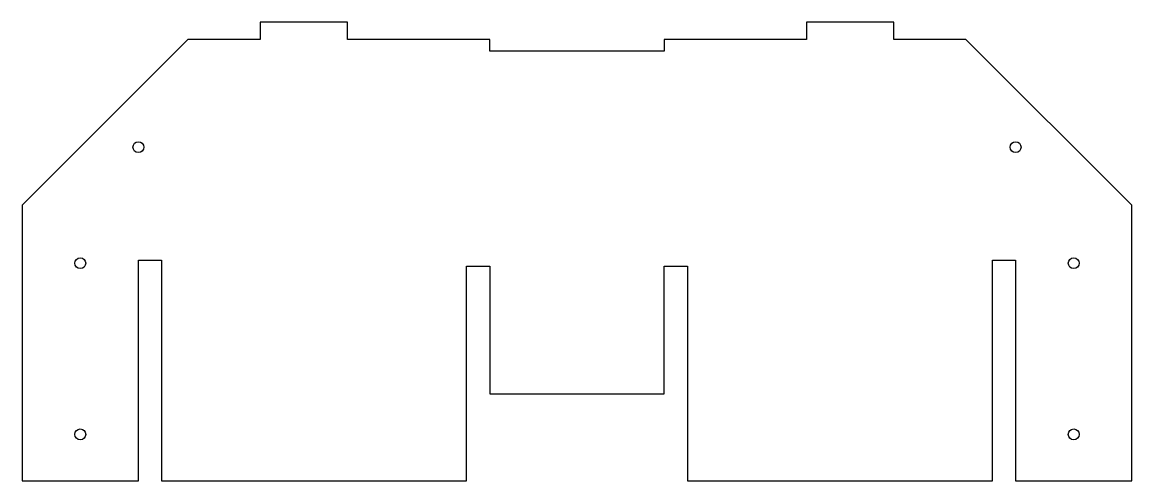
# Model space of a CAD drawing. Header units: millimetres. Extents: x -110 to 272, y 4 to 162.
import ezdxf

# ---------------------------------------------------------------- set-up
doc = ezdxf.new("R2010")
doc.units = ezdxf.units.MM
doc.layers.get('0').update_dxf_attribs({"linetype": 'CONTINUOUS'})

msp = doc.modelspace()

# ---------------------------------------------------------------- linework, layer by layer
msp.add_lwpolyline([(50.99, 152), (50.99, 156), (1.97, 156), (1.97, 162), (-28.03, 162), (-28.03, 156), (-53, 156), (-110, 99), (-110, 4), (-70, 4), (-70, 80), (-62, 80), (-62, 4), (43, 4), (43, 78), (51, 78), (51, 34), (111, 34), (111, 78), (119, 78), (119, 4), (224, 4), (224, 80), (232, 80), (232, 4), (272, 4), (272, 98.97), (214.89, 156), (190.03, 156), (190.03, 162), (160.03, 162), (160.03, 156), (111, 156), (111, 152)], close=True)
for centre in [(-70, 118.94), (232, 118.94), (-90, 78.97), (252, 78.97), (-90, 20), (252, 20)]:
    msp.add_circle(centre, 1.88)

doc.saveas('drawing.dxf')
